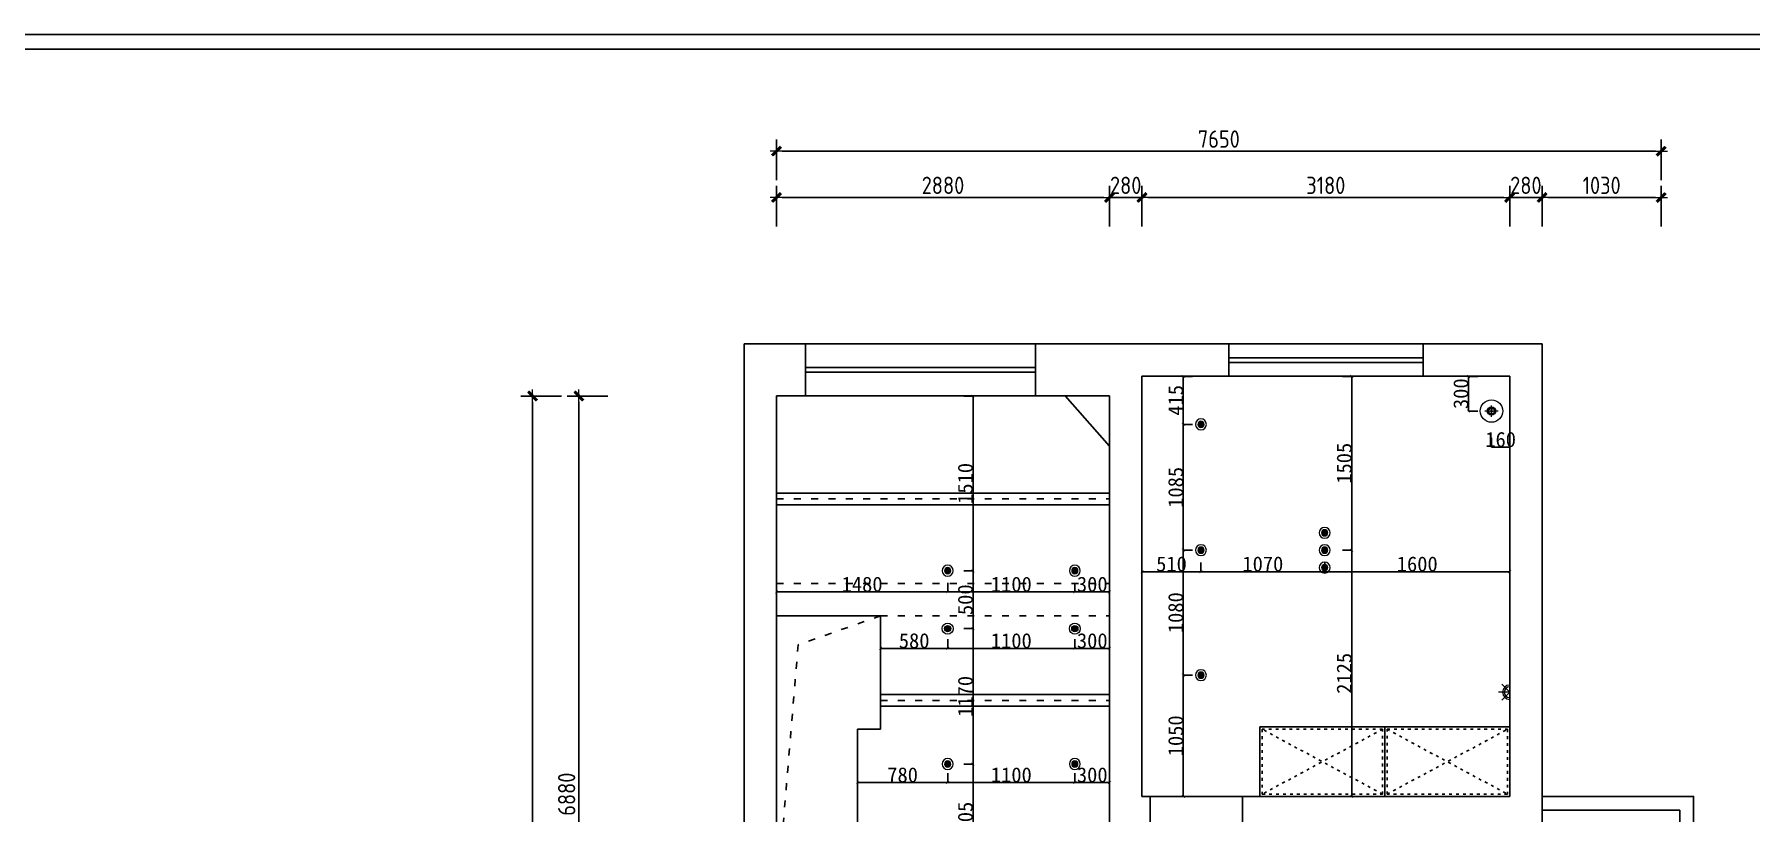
# Model space of a CAD drawing. Header units: millimetres. Extents: x -58733 to 427521, y -235734 to 553534.
# Drawn here: x 274368 to 289209, y -196321 to -189596 of the extents above; entities that cross this region are included whole.
import ezdxf

# ---------------------------------------------------------------- set-up
doc = ezdxf.new("R2010")
doc.units = ezdxf.units.MM
doc.linetypes.add('ACAD_ISO03W100', pattern=[30, 12, -18])
for name, color, linetype in [('00-墙体', 7, 'Continuous'), ('02-活动家具', 1, 'Continuous'), ('图框', 251, 'Continuous')]:
    doc.layers.add(name, color=color, linetype=linetype)
for name, color, linetype, lineweight in [('3.（平）顶-灯具', 1, 'Continuous', 5), ('墙体', 7, 'Continuous', 30), ('顶-灯具', 1, 'Continuous', 5)]:
    doc.layers.add(name, color=color, linetype=linetype, lineweight=lineweight)
doc.styles.add('-宋体', font='')
doc.styles.add('CCD_DIM', font='ARCHS.SHX')
doc.styles.get('-宋体').set_extended_font_data('SimSun')
doc.dimstyles.new('布丁丁', dxfattribs={"dimtxt": 130, "dimasz": 25, "dimexe": 1, "dimexo": 1, "dimgap": 0.5, "dimtad": 1, "dimdec": 0, "dimrnd": 5, "dimdsep": 46, "dimtxsty": '-宋体', "dimblk": 'ARCHTICK', "dimcen": 0.5, "dimdle": 1, "dimclrd": 251, "dimclre": 252, "dimclrt": 50, "dimadec": 0, "dimazin": 0, "dimtfac": 1, "dimtdec": 0, "dimtix": 1, "dimtmove": 2, "dimatfit": 3, "dimldrblk": 'DOT', "dimfxl": 80, "dimfxlon": 1, "dimlwd": -1, "dimlwe": -1, "dimarcsym": 0})
doc.dimstyles.new('海龍1：50', dxfattribs={"dimscale": 50, "dimtxt": 3, "dimasz": 1, "dimexe": 2, "dimexo": 2, "dimgap": 0.6, "dimtad": 1, "dimdec": 0, "dimrnd": 5, "dimdsep": 46, "dimtxsty": 'CCD_DIM', "dimblk": 'WS-cj', "dimcen": 1, "dimclrd": 242, "dimclre": 242, "dimclrt": 2, "dimadec": 0, "dimazin": 2, "dimtfac": 1, "dimtdec": 0, "dimtix": 1, "dimtmove": 2, "dimatfit": 3, "dimldrblk": 'CCD_Leader_Arrow', "dimfxl": 5, "dimfxlon": 1, "dimtolj": 1, "dimarcsym": 0})

# ---------------------------------------------------------------- blocks, each defined once
blk = doc.blocks.new('图框1比60')
at = {"layer": '图框', "color": 121}
blk.add_line((186038, 61389), (161670, 61389), dxfattribs=at)
at = {"layer": '图框', "color": 8}
blk.add_line((161809, 61249), (185898, 61249), dxfattribs=at)
blk = doc.blocks.new('WS-cj')
blk.add_hatch(color=1).paths.add_polyline_path([(0.59, 0.82), (-0.82, -0.59), (-0.59, -0.82), (0.82, 0.59)])
at = {"color": 1, "linetype": 'ByBlock', "lineweight": 0}
for p, q in [((-1.1, 0), (0, 0)), ((0, 0), (1.1, 0))]:
    blk.add_line(p, q, dxfattribs=at)
at = {"color": 1}
blk.add_lwpolyline([(0.59, 0.82), (-0.82, -0.59), (-0.59, -0.82), (0.82, 0.59)], close=True, dxfattribs=at)
blk = doc.blocks.new('*D1075')
at = {"color": 242, "lineweight": -2}
for p, q in [((234773, -191256), (234773, -190906)), ((237653, -191256), (237653, -190906)), ((234823, -191006), (237603, -191006))]:
    blk.add_line(p, q, dxfattribs=at)
at = {"layer": 'Defpoints', "color": 0}
for p in [(237653, -191006), (234773, -191406), (237653, -191406)]:
    blk.add_point(p, dxfattribs=at)
at = {"color": 242, "lineweight": -2, "xscale": 50, "yscale": 50, "zscale": 50, "rotation": 180}
blk.add_blockref('WS-cj', (234773, -191006), dxfattribs=at)
at = {"color": 242, "lineweight": -2, "xscale": 50, "yscale": 50, "zscale": 50}
blk.add_blockref('WS-cj', (237653, -191006), dxfattribs=at)
at = {"color": 2, "insert": (236213, -190901), "char_height": 150, "attachment_point": 5, "style": 'CCD_DIM'}
blk.add_mtext('\\A1;2880', dxfattribs=at)
blk = doc.blocks.new('CCD_Leader_Arrow')
at = {"color": 1, "linetype": 'ByBlock'}
blk.add_line((0, 0), (-1, 0), dxfattribs=at)
for points in [[(-0.86, 0.67), (-0.6, 0.85), (-0.24, 0), (0, 0)], [(-0.86, -0.67), (-0.6, -0.85), (-0.24, 0), (0, 0)]]:
    blk.add_solid(points, dxfattribs=at)
blk = doc.blocks.new('*D1076')
at = {"color": 242, "lineweight": -2}
for p, q in [((237653, -191256), (237653, -190906)), ((237933, -191256), (237933, -190906)), ((237603, -191006), (237553, -191006)), ((237653, -191006), (237933, -191006)), ((237983, -191006), (238033, -191006))]:
    blk.add_line(p, q, dxfattribs=at)
at = {"layer": 'Defpoints', "color": 0}
for p in [(237933, -191006), (237653, -191406), (237933, -191406)]:
    blk.add_point(p, dxfattribs=at)
at = {"color": 242, "lineweight": -2, "xscale": 50, "yscale": 50, "zscale": 50}
blk.add_blockref('WS-cj', (237653, -191006), dxfattribs=at)
at = {"color": 242, "lineweight": -2, "xscale": 50, "yscale": 50, "zscale": 50, "rotation": 180}
blk.add_blockref('WS-cj', (237933, -191006), dxfattribs=at)
at = {"color": 2, "insert": (237793, -190901), "char_height": 150, "attachment_point": 5, "style": 'CCD_DIM'}
blk.add_mtext('\\A1;280', dxfattribs=at)
blk = doc.blocks.new('*D1077')
at = {"color": 242, "lineweight": -2}
for p, q in [((237933, -191256), (237933, -190906)), ((241113, -191256), (241113, -190906)), ((237983, -191006), (241063, -191006))]:
    blk.add_line(p, q, dxfattribs=at)
at = {"layer": 'Defpoints', "color": 0}
for p in [(241113, -191006), (237933, -191406), (241113, -191406)]:
    blk.add_point(p, dxfattribs=at)
at = {"color": 242, "lineweight": -2, "xscale": 50, "yscale": 50, "zscale": 50, "rotation": 180}
blk.add_blockref('WS-cj', (237933, -191006), dxfattribs=at)
at = {"color": 242, "lineweight": -2, "xscale": 50, "yscale": 50, "zscale": 50}
blk.add_blockref('WS-cj', (241113, -191006), dxfattribs=at)
at = {"color": 2, "insert": (239523, -190901), "char_height": 150, "attachment_point": 5, "style": 'CCD_DIM'}
blk.add_mtext('\\A1;3180', dxfattribs=at)
blk = doc.blocks.new('*D1078')
at = {"color": 242, "lineweight": -2}
for p, q in [((241113, -191256), (241113, -190906)), ((241393, -191256), (241393, -190906)), ((241063, -191006), (241013, -191006)), ((241113, -191006), (241393, -191006)), ((241443, -191006), (241493, -191006))]:
    blk.add_line(p, q, dxfattribs=at)
at = {"layer": 'Defpoints', "color": 0}
for p in [(241393, -191006), (241113, -191406), (241393, -191406)]:
    blk.add_point(p, dxfattribs=at)
at = {"color": 242, "lineweight": -2, "xscale": 50, "yscale": 50, "zscale": 50}
blk.add_blockref('WS-cj', (241113, -191006), dxfattribs=at)
at = {"color": 242, "lineweight": -2, "xscale": 50, "yscale": 50, "zscale": 50, "rotation": 180}
blk.add_blockref('WS-cj', (241393, -191006), dxfattribs=at)
at = {"color": 2, "insert": (241253, -190901), "char_height": 150, "attachment_point": 5, "style": 'CCD_DIM'}
blk.add_mtext('\\A1;280', dxfattribs=at)
blk = doc.blocks.new('*D1079')
at = {"color": 242, "lineweight": -2}
for p, q in [((241393, -191256), (241393, -190906)), ((242423, -191256), (242423, -190906)), ((241443, -191006), (242373, -191006))]:
    blk.add_line(p, q, dxfattribs=at)
at = {"layer": 'Defpoints', "color": 0}
for p in [(242423, -191006), (241393, -191406), (242423, -191406)]:
    blk.add_point(p, dxfattribs=at)
at = {"color": 242, "lineweight": -2, "xscale": 50, "yscale": 50, "zscale": 50, "rotation": 180}
blk.add_blockref('WS-cj', (241393, -191006), dxfattribs=at)
at = {"color": 242, "lineweight": -2, "xscale": 50, "yscale": 50, "zscale": 50}
blk.add_blockref('WS-cj', (242423, -191006), dxfattribs=at)
at = {"color": 2, "insert": (241908, -190901), "char_height": 150, "attachment_point": 5, "style": 'CCD_DIM'}
blk.add_mtext('\\A1;1030', dxfattribs=at)
blk = doc.blocks.new('*D1080')
at = {"color": 242, "lineweight": -2}
for p, q in [((234773, -190856), (234773, -190506)), ((242423, -190856), (242423, -190506)), ((234823, -190606), (242373, -190606))]:
    blk.add_line(p, q, dxfattribs=at)
at = {"layer": 'Defpoints', "color": 0}
for p in [(242423, -190606), (234773, -191406), (242423, -191406)]:
    blk.add_point(p, dxfattribs=at)
at = {"color": 242, "lineweight": -2, "xscale": 50, "yscale": 50, "zscale": 50, "rotation": 180}
blk.add_blockref('WS-cj', (234773, -190606), dxfattribs=at)
at = {"color": 242, "lineweight": -2, "xscale": 50, "yscale": 50, "zscale": 50}
blk.add_blockref('WS-cj', (242423, -190606), dxfattribs=at)
at = {"color": 2, "insert": (238598, -190501), "char_height": 150, "attachment_point": 5, "style": 'CCD_DIM'}
blk.add_mtext('\\A1;7650', dxfattribs=at)
blk = doc.blocks.new('*D1089')
at = {"color": 242, "lineweight": -2}
for p, q in [((233314, -192721), (232964, -192721)), ((233064, -192771), (233064, -199551)), ((233314, -199601), (232964, -199601))]:
    blk.add_line(p, q, dxfattribs=at)
at = {"layer": 'Defpoints', "color": 0}
for p in [(233464, -192721), (233064, -199601), (233464, -199601)]:
    blk.add_point(p, dxfattribs=at)
at = {"color": 242, "lineweight": -2, "xscale": 50, "yscale": 50, "zscale": 50}
for p, rotation in [((233064, -192721), 90), ((233064, -199601), 270)]:
    blk.add_blockref('WS-cj', p, dxfattribs=dict(at, rotation=rotation))
at = {"color": 2, "insert": (232959, -196161), "char_height": 150, "attachment_point": 5, "rotation": 90, "style": 'CCD_DIM'}
blk.add_mtext('\\A1;6880', dxfattribs=at)
blk = doc.blocks.new('*D1092')
at = {"color": 242, "lineweight": -2}
for p, q in [((232914, -192721), (232564, -192721)), ((232664, -201791), (232664, -192771)), ((232914, -201841), (232564, -201841))]:
    blk.add_line(p, q, dxfattribs=at)
at = {"layer": 'Defpoints', "color": 0}
for p in [(232664, -192721), (233464, -192721), (233464, -201841)]:
    blk.add_point(p, dxfattribs=at)
at = {"color": 242, "lineweight": -2, "xscale": 50, "yscale": 50, "zscale": 50}
for p, rotation in [((232664, -192721), 90), ((232664, -201841), 270)]:
    blk.add_blockref('WS-cj', p, dxfattribs=dict(at, rotation=rotation))
at = {"color": 2, "insert": (232559, -197281), "char_height": 150, "attachment_point": 5, "rotation": 90, "style": 'CCD_DIM'}
blk.add_mtext('\\A1;9120', dxfattribs=at)
blk = doc.blocks.new('G$CD6A9BE6D')
at = {"layer": '3.（平）顶-灯具'}
h = blk.add_hatch(dxfattribs=at)
h.set_pattern_fill('ANSI31', color=251, scale=1.216033, style=0)
h.set_pattern_definition([(45, (-47617.527, 60887.1377), (-2.7300729, 2.7300729), [])])
edge = h.paths.add_edge_path()
edge.add_ellipse((47, 47), major_axis=(24.3, 0), ratio=1, start_angle=0, end_angle=360)
at = {"layer": '3.（平）顶-灯具', "color": 1}
for radius in [47.3, 27]:
    blk.add_circle((47, 47), radius, dxfattribs=at)
at = {"layer": '3.（平）顶-灯具', "color": 251}
blk.add_circle((47, 47), 24.3, dxfattribs=at)
blk = doc.blocks.new('bvfsdshg')
at = {"layer": '3.（平）顶-灯具', "color": 1}
for p, q in [((404693, 33682), (404693, 33423)), ((404693, 33552), (404787, 33646)), ((404693, 33552), (404787, 33458)), ((404693, 33552), (404826, 33552))]:
    blk.add_line(p, q, dxfattribs=at)
blk.add_arc((404693, 33552), 84.8, 270, 90, dxfattribs=at)
at = {"layer": '3.（平）顶-灯具', "color": 251}
blk.add_arc((404693, 33552), 64.8, 270, 90, dxfattribs=at)
blk = doc.blocks.new('_ArchTick')
at = {"color": 0, "linetype": 'ByBlock', "const_width": 0.15}
blk.add_lwpolyline([(-0.5, -0.5), (0.5, 0.5)], dxfattribs=at)
blk = doc.blocks.new('*D1120')
at = {"color": 252}
for p, q in [((281486, -195980), (281486, -196061)), ((282266, -195980), (282266, -196061))]:
    blk.add_line(p, q, dxfattribs=at)
at = {"color": 251}
blk.add_line((281485, -196060), (282267, -196060), dxfattribs=at)
at = {"layer": 'Defpoints', "color": 0}
for p in [(281486, -195885), (282266, -195901), (282266, -196060)]:
    blk.add_point(p, dxfattribs=at)
at = {"color": 251, "xscale": 25, "yscale": 25, "zscale": 25, "rotation": 180}
blk.add_blockref('_ArchTick', (281486, -196060), dxfattribs=at)
at = {"color": 251, "xscale": 25, "yscale": 25, "zscale": 25}
blk.add_blockref('_ArchTick', (282266, -196060), dxfattribs=at)
at = {"color": 50, "insert": (281876, -195995), "char_height": 130, "attachment_point": 5, "style": '-宋体'}
blk.add_mtext('780', dxfattribs=at)
blk = doc.blocks.new('_Dot')
at = {"color": 0, "linetype": 'ByBlock', "lineweight": -2}
blk.add_line((-0.5, 0), (-1, 0), dxfattribs=at)
at = {"color": 0, "linetype": 'ByBlock', "const_width": 0.5}
blk.add_lwpolyline([(-0.25, 0, 1), (0.25, 0, 1)], format="xyb", close=True, dxfattribs=at)
blk = doc.blocks.new('*D1121')
at = {"color": 252}
for p, q in [((282266, -195980), (282266, -196061)), ((283366, -195980), (283366, -196061))]:
    blk.add_line(p, q, dxfattribs=at)
at = {"color": 251}
blk.add_line((282265, -196060), (283367, -196060), dxfattribs=at)
at = {"layer": 'Defpoints', "color": 0}
for p in [(282266, -195901), (283366, -195901), (283366, -196060)]:
    blk.add_point(p, dxfattribs=at)
at = {"color": 251, "xscale": 25, "yscale": 25, "zscale": 25, "rotation": 180}
blk.add_blockref('_ArchTick', (282266, -196060), dxfattribs=at)
at = {"color": 251, "xscale": 25, "yscale": 25, "zscale": 25}
blk.add_blockref('_ArchTick', (283366, -196060), dxfattribs=at)
at = {"color": 50, "insert": (282816, -195995), "char_height": 130, "attachment_point": 5, "style": '-宋体'}
blk.add_mtext('1100', dxfattribs=at)
blk = doc.blocks.new('*D1122')
at = {"color": 252}
for p, q in [((283366, -195980), (283366, -196061)), ((283666, -195980), (283666, -196061))]:
    blk.add_line(p, q, dxfattribs=at)
at = {"color": 251}
blk.add_line((283365, -196060), (283667, -196060), dxfattribs=at)
at = {"layer": 'Defpoints', "color": 0}
for p in [(283666, -195865), (283366, -195901), (283666, -196060)]:
    blk.add_point(p, dxfattribs=at)
at = {"color": 251, "xscale": 25, "yscale": 25, "zscale": 25, "rotation": 180}
blk.add_blockref('_ArchTick', (283366, -196060), dxfattribs=at)
at = {"color": 251, "xscale": 25, "yscale": 25, "zscale": 25}
blk.add_blockref('_ArchTick', (283666, -196060), dxfattribs=at)
at = {"color": 50, "insert": (283516, -195995), "char_height": 130, "attachment_point": 5, "style": '-宋体'}
blk.add_mtext('300', dxfattribs=at)
blk = doc.blocks.new('*D1123')
at = {"color": 252}
for p, q in [((281686, -194821), (281686, -194902)), ((282266, -194821), (282266, -194902))]:
    blk.add_line(p, q, dxfattribs=at)
at = {"color": 251}
blk.add_line((281685, -194901), (282267, -194901), dxfattribs=at)
at = {"layer": 'Defpoints', "color": 0}
for p in [(281686, -194794), (282266, -194731), (282266, -194901)]:
    blk.add_point(p, dxfattribs=at)
at = {"color": 251, "xscale": 25, "yscale": 25, "zscale": 25, "rotation": 180}
blk.add_blockref('_ArchTick', (281686, -194901), dxfattribs=at)
at = {"color": 251, "xscale": 25, "yscale": 25, "zscale": 25}
blk.add_blockref('_ArchTick', (282266, -194901), dxfattribs=at)
at = {"color": 50, "insert": (281976, -194836), "char_height": 130, "attachment_point": 5, "style": '-宋体'}
blk.add_mtext('580', dxfattribs=at)
blk = doc.blocks.new('*D1124')
at = {"color": 252}
for p, q in [((282266, -194821), (282266, -194902)), ((283366, -194821), (283366, -194902))]:
    blk.add_line(p, q, dxfattribs=at)
at = {"color": 251}
blk.add_line((282265, -194901), (283367, -194901), dxfattribs=at)
at = {"layer": 'Defpoints', "color": 0}
for p in [(282266, -194731), (283366, -194731), (283366, -194901)]:
    blk.add_point(p, dxfattribs=at)
at = {"color": 251, "xscale": 25, "yscale": 25, "zscale": 25, "rotation": 180}
blk.add_blockref('_ArchTick', (282266, -194901), dxfattribs=at)
at = {"color": 251, "xscale": 25, "yscale": 25, "zscale": 25}
blk.add_blockref('_ArchTick', (283366, -194901), dxfattribs=at)
at = {"color": 50, "insert": (282816, -194836), "char_height": 130, "attachment_point": 5, "style": '-宋体'}
blk.add_mtext('1100', dxfattribs=at)
blk = doc.blocks.new('*D1125')
at = {"color": 252}
for p, q in [((283366, -194821), (283366, -194902)), ((283666, -194821), (283666, -194902))]:
    blk.add_line(p, q, dxfattribs=at)
at = {"color": 251}
blk.add_line((283365, -194901), (283667, -194901), dxfattribs=at)
at = {"layer": 'Defpoints', "color": 0}
for p in [(283366, -194731), (283666, -194718), (283666, -194901)]:
    blk.add_point(p, dxfattribs=at)
at = {"color": 251, "xscale": 25, "yscale": 25, "zscale": 25, "rotation": 180}
blk.add_blockref('_ArchTick', (283366, -194901), dxfattribs=at)
at = {"color": 251, "xscale": 25, "yscale": 25, "zscale": 25}
blk.add_blockref('_ArchTick', (283666, -194901), dxfattribs=at)
at = {"color": 50, "insert": (283516, -194836), "char_height": 130, "attachment_point": 5, "style": '-宋体'}
blk.add_mtext('300', dxfattribs=at)
blk = doc.blocks.new('*D1126')
at = {"color": 252}
for p, q in [((280786, -194334), (280786, -194415)), ((282266, -194334), (282266, -194415))]:
    blk.add_line(p, q, dxfattribs=at)
at = {"color": 251}
blk.add_line((280785, -194414), (282267, -194414), dxfattribs=at)
at = {"layer": 'Defpoints', "color": 0}
for p in [(280786, -194232), (282266, -194231), (282266, -194414)]:
    blk.add_point(p, dxfattribs=at)
at = {"color": 251, "xscale": 25, "yscale": 25, "zscale": 25, "rotation": 180}
blk.add_blockref('_ArchTick', (280786, -194414), dxfattribs=at)
at = {"color": 251, "xscale": 25, "yscale": 25, "zscale": 25}
blk.add_blockref('_ArchTick', (282266, -194414), dxfattribs=at)
at = {"color": 50, "insert": (281526, -194348), "char_height": 130, "attachment_point": 5, "style": '-宋体'}
blk.add_mtext('1480', dxfattribs=at)
blk = doc.blocks.new('*D1127')
at = {"color": 252}
for p, q in [((282266, -194334), (282266, -194415)), ((283366, -194334), (283366, -194415))]:
    blk.add_line(p, q, dxfattribs=at)
at = {"color": 251}
blk.add_line((282265, -194414), (283367, -194414), dxfattribs=at)
at = {"layer": 'Defpoints', "color": 0}
for p in [(282266, -194231), (283366, -194231), (283366, -194414)]:
    blk.add_point(p, dxfattribs=at)
at = {"color": 251, "xscale": 25, "yscale": 25, "zscale": 25, "rotation": 180}
blk.add_blockref('_ArchTick', (282266, -194414), dxfattribs=at)
at = {"color": 251, "xscale": 25, "yscale": 25, "zscale": 25}
blk.add_blockref('_ArchTick', (283366, -194414), dxfattribs=at)
at = {"color": 50, "insert": (282816, -194348), "char_height": 130, "attachment_point": 5, "style": '-宋体'}
blk.add_mtext('1100', dxfattribs=at)
blk = doc.blocks.new('*D1128')
at = {"color": 252}
for p, q in [((283366, -194334), (283366, -194415)), ((283666, -194334), (283666, -194415))]:
    blk.add_line(p, q, dxfattribs=at)
at = {"color": 251}
blk.add_line((283365, -194414), (283667, -194414), dxfattribs=at)
at = {"layer": 'Defpoints', "color": 0}
for p in [(283366, -194231), (283666, -194231), (283666, -194414)]:
    blk.add_point(p, dxfattribs=at)
at = {"color": 251, "xscale": 25, "yscale": 25, "zscale": 25, "rotation": 180}
blk.add_blockref('_ArchTick', (283366, -194414), dxfattribs=at)
at = {"color": 251, "xscale": 25, "yscale": 25, "zscale": 25}
blk.add_blockref('_ArchTick', (283666, -194414), dxfattribs=at)
at = {"color": 50, "insert": (283516, -194348), "char_height": 130, "attachment_point": 5, "style": '-宋体'}
blk.add_mtext('300', dxfattribs=at)
blk = doc.blocks.new('*D1129')
at = {"color": 252}
for p, q in [((282405, -192721), (282486, -192721)), ((282405, -194231), (282486, -194231))]:
    blk.add_line(p, q, dxfattribs=at)
at = {"color": 251}
blk.add_line((282485, -192720), (282485, -194232), dxfattribs=at)
at = {"layer": 'Defpoints', "color": 0}
for p in [(282287, -192721), (282266, -194231), (282485, -194231)]:
    blk.add_point(p, dxfattribs=at)
at = {"color": 251, "xscale": 25, "yscale": 25, "zscale": 25}
for p, rotation in [((282485, -192721), 90), ((282485, -194231), 270)]:
    blk.add_blockref('_ArchTick', p, dxfattribs=dict(at, rotation=rotation))
at = {"color": 50, "insert": (282419, -193476), "char_height": 130, "attachment_point": 5, "rotation": 90, "style": '-宋体'}
blk.add_mtext('1510', dxfattribs=at)
blk = doc.blocks.new('*D1130')
at = {"color": 252}
for p, q in [((282405, -194231), (282486, -194231)), ((282405, -194731), (282486, -194731))]:
    blk.add_line(p, q, dxfattribs=at)
at = {"color": 251}
blk.add_line((282485, -194230), (282485, -194732), dxfattribs=at)
at = {"layer": 'Defpoints', "color": 0}
for p in [(282266, -194231), (282266, -194731), (282485, -194731)]:
    blk.add_point(p, dxfattribs=at)
at = {"color": 251, "xscale": 25, "yscale": 25, "zscale": 25}
for p, rotation in [((282485, -194231), 90), ((282485, -194731), 270)]:
    blk.add_blockref('_ArchTick', p, dxfattribs=dict(at, rotation=rotation))
at = {"color": 50, "insert": (282419, -194481), "char_height": 130, "attachment_point": 5, "rotation": 90, "style": '-宋体'}
blk.add_mtext('500', dxfattribs=at)
blk = doc.blocks.new('*D1131')
at = {"color": 252}
for p, q in [((282405, -194731), (282486, -194731)), ((282405, -195901), (282486, -195901))]:
    blk.add_line(p, q, dxfattribs=at)
at = {"color": 251}
blk.add_line((282485, -194730), (282485, -195902), dxfattribs=at)
at = {"layer": 'Defpoints', "color": 0}
for p in [(282266, -194731), (282266, -195901), (282485, -195901)]:
    blk.add_point(p, dxfattribs=at)
at = {"color": 251, "xscale": 25, "yscale": 25, "zscale": 25}
for p, rotation in [((282485, -194731), 90), ((282485, -195901), 270)]:
    blk.add_blockref('_ArchTick', p, dxfattribs=dict(at, rotation=rotation))
at = {"color": 50, "insert": (282419, -195316), "char_height": 130, "attachment_point": 5, "rotation": 90, "style": '-宋体'}
blk.add_mtext('1170', dxfattribs=at)
blk = doc.blocks.new('*D1132')
at = {"color": 252}
for p, q in [((282405, -195901), (282486, -195901)), ((282405, -196906), (282486, -196906))]:
    blk.add_line(p, q, dxfattribs=at)
at = {"color": 251}
blk.add_line((282485, -195900), (282485, -196907), dxfattribs=at)
at = {"layer": 'Defpoints', "color": 0}
for p in [(282266, -195901), (282266, -196906), (282485, -196906)]:
    blk.add_point(p, dxfattribs=at)
at = {"color": 251, "xscale": 25, "yscale": 25, "zscale": 25}
for p, rotation in [((282485, -195901), 90), ((282485, -196906), 270)]:
    blk.add_blockref('_ArchTick', p, dxfattribs=dict(at, rotation=rotation))
at = {"color": 50, "insert": (282419, -196403), "char_height": 130, "attachment_point": 5, "rotation": 90, "style": '-宋体'}
blk.add_mtext('1005', dxfattribs=at)
blk = doc.blocks.new('*D1144')
at = {"color": 252}
for p, q in [((284383, -195133), (284302, -195133)), ((284383, -196181), (284302, -196181))]:
    blk.add_line(p, q, dxfattribs=at)
at = {"color": 251}
blk.add_line((284303, -196182), (284303, -195132), dxfattribs=at)
at = {"layer": 'Defpoints', "color": 0}
for p in [(284303, -195133), (284456, -195133), (284416, -196181)]:
    blk.add_point(p, dxfattribs=at)
at = {"color": 251, "xscale": 25, "yscale": 25, "zscale": 25}
for p, rotation in [((284303, -195133), 90), ((284303, -196181), 270)]:
    blk.add_blockref('_ArchTick', p, dxfattribs=dict(at, rotation=rotation))
at = {"color": 50, "insert": (284238, -195657), "char_height": 130, "attachment_point": 5, "rotation": 90, "style": '-宋体'}
blk.add_mtext('1050', dxfattribs=at)
blk = doc.blocks.new('*D1145')
at = {"color": 252}
for p, q in [((284383, -194053), (284302, -194053)), ((284383, -195133), (284302, -195133))]:
    blk.add_line(p, q, dxfattribs=at)
at = {"color": 251}
blk.add_line((284303, -195134), (284303, -194052), dxfattribs=at)
at = {"layer": 'Defpoints', "color": 0}
for p in [(284303, -194053), (284456, -194053), (284456, -195133)]:
    blk.add_point(p, dxfattribs=at)
at = {"color": 251, "xscale": 25, "yscale": 25, "zscale": 25}
for p, rotation in [((284303, -194053), 90), ((284303, -195133), 270)]:
    blk.add_blockref('_ArchTick', p, dxfattribs=dict(at, rotation=rotation))
at = {"color": 50, "insert": (284238, -194593), "char_height": 130, "attachment_point": 5, "rotation": 90, "style": '-宋体'}
blk.add_mtext('1080', dxfattribs=at)
blk = doc.blocks.new('*D1146')
at = {"color": 252}
for p, q in [((284383, -192966), (284302, -192966)), ((284383, -194053), (284302, -194053))]:
    blk.add_line(p, q, dxfattribs=at)
at = {"color": 251}
blk.add_line((284303, -194054), (284303, -192965), dxfattribs=at)
at = {"layer": 'Defpoints', "color": 0}
for p in [(284303, -192966), (284456, -192966), (284456, -194053)]:
    blk.add_point(p, dxfattribs=at)
at = {"color": 251, "xscale": 25, "yscale": 25, "zscale": 25}
for p, rotation in [((284303, -192966), 90), ((284303, -194053), 270)]:
    blk.add_blockref('_ArchTick', p, dxfattribs=dict(at, rotation=rotation))
at = {"color": 50, "insert": (284238, -193510), "char_height": 130, "attachment_point": 5, "rotation": 90, "style": '-宋体'}
blk.add_mtext('1085', dxfattribs=at)
blk = doc.blocks.new('*D1147')
at = {"color": 252}
for p, q in [((284383, -192551), (284302, -192551)), ((284383, -192966), (284302, -192966))]:
    blk.add_line(p, q, dxfattribs=at)
at = {"color": 251}
blk.add_line((284303, -192967), (284303, -192550), dxfattribs=at)
at = {"layer": 'Defpoints', "color": 0}
for p in [(284303, -192551), (284456, -192551), (284456, -192966)]:
    blk.add_point(p, dxfattribs=at)
at = {"color": 251, "xscale": 25, "yscale": 25, "zscale": 25}
for p, rotation in [((284303, -192551), 90), ((284303, -192966), 270)]:
    blk.add_blockref('_ArchTick', p, dxfattribs=dict(at, rotation=rotation))
at = {"color": 50, "insert": (284238, -192758), "char_height": 130, "attachment_point": 5, "rotation": 90, "style": '-宋体'}
blk.add_mtext('415', dxfattribs=at)
blk = doc.blocks.new('*D1148')
at = {"color": 251}
blk.add_line((283945, -194239), (284457, -194239), dxfattribs=at)
at = {"color": 252}
for p, q in [((283946, -194159), (283946, -194240)), ((284456, -194159), (284456, -194240))]:
    blk.add_line(p, q, dxfattribs=at)
at = {"layer": 'Defpoints', "color": 0}
for p in [(283946, -194084), (284456, -194053), (284456, -194239)]:
    blk.add_point(p, dxfattribs=at)
at = {"color": 251, "xscale": 25, "yscale": 25, "zscale": 25, "rotation": 180}
blk.add_blockref('_ArchTick', (283946, -194239), dxfattribs=at)
at = {"color": 251, "xscale": 25, "yscale": 25, "zscale": 25}
blk.add_blockref('_ArchTick', (284456, -194239), dxfattribs=at)
at = {"color": 50, "insert": (284201, -194173), "char_height": 130, "attachment_point": 5, "style": '-宋体'}
blk.add_mtext('510', dxfattribs=at)
blk = doc.blocks.new('*D1149')
at = {"color": 251}
blk.add_line((284455, -194239), (285527, -194239), dxfattribs=at)
at = {"color": 252}
for p, q in [((284456, -194159), (284456, -194240)), ((285526, -194159), (285526, -194240))]:
    blk.add_line(p, q, dxfattribs=at)
at = {"layer": 'Defpoints', "color": 0}
for p in [(284456, -194053), (285526, -194053), (285526, -194239)]:
    blk.add_point(p, dxfattribs=at)
at = {"color": 251, "xscale": 25, "yscale": 25, "zscale": 25, "rotation": 180}
blk.add_blockref('_ArchTick', (284456, -194239), dxfattribs=at)
at = {"color": 251, "xscale": 25, "yscale": 25, "zscale": 25}
blk.add_blockref('_ArchTick', (285526, -194239), dxfattribs=at)
at = {"color": 50, "insert": (284991, -194173), "char_height": 130, "attachment_point": 5, "style": '-宋体'}
blk.add_mtext('1070', dxfattribs=at)
blk = doc.blocks.new('*D1150')
at = {"color": 251}
blk.add_line((285525, -194239), (287127, -194239), dxfattribs=at)
at = {"color": 252}
for p, q in [((285526, -194159), (285526, -194240)), ((287126, -194159), (287126, -194240))]:
    blk.add_line(p, q, dxfattribs=at)
at = {"layer": 'Defpoints', "color": 0}
for p in [(285526, -194053), (287126, -193996), (287126, -194239)]:
    blk.add_point(p, dxfattribs=at)
at = {"color": 251, "xscale": 25, "yscale": 25, "zscale": 25, "rotation": 180}
blk.add_blockref('_ArchTick', (285526, -194239), dxfattribs=at)
at = {"color": 251, "xscale": 25, "yscale": 25, "zscale": 25}
blk.add_blockref('_ArchTick', (287126, -194239), dxfattribs=at)
at = {"color": 50, "insert": (286326, -194173), "char_height": 130, "attachment_point": 5, "style": '-宋体'}
blk.add_mtext('1600', dxfattribs=at)
blk = doc.blocks.new('*D1151')
at = {"color": 252}
for p, q in [((286968, -193083), (286968, -193164)), ((287126, -193083), (287126, -193164))]:
    blk.add_line(p, q, dxfattribs=at)
at = {"color": 251}
blk.add_line((286968, -193163), (287126, -193163), dxfattribs=at)
at = {"layer": 'Defpoints', "color": 0}
for p in [(286968, -192851), (287126, -192851), (287126, -193163)]:
    blk.add_point(p, dxfattribs=at)
at = {"color": 50, "insert": (287047, -193097), "char_height": 130, "attachment_point": 5, "style": '-宋体'}
blk.add_mtext('160', dxfattribs=at)
blk = doc.blocks.new('*D1152')
at = {"color": 252}
for p, q in [((286850, -192551), (286769, -192551)), ((286850, -192851), (286769, -192851))]:
    blk.add_line(p, q, dxfattribs=at)
at = {"color": 251}
blk.add_line((286770, -192852), (286770, -192550), dxfattribs=at)
at = {"layer": 'Defpoints', "color": 0}
for p in [(286770, -192551), (286968, -192551), (286968, -192851)]:
    blk.add_point(p, dxfattribs=at)
at = {"color": 251, "xscale": 25, "yscale": 25, "zscale": 25}
for p, rotation in [((286770, -192551), 90), ((286770, -192851), 270)]:
    blk.add_blockref('_ArchTick', p, dxfattribs=dict(at, rotation=rotation))
at = {"color": 50, "insert": (286704, -192701), "char_height": 130, "attachment_point": 5, "rotation": 90, "style": '-宋体'}
blk.add_mtext('300', dxfattribs=at)
blk = doc.blocks.new('*D1153')
at = {"color": 252}
for p, q in [((285680, -192551), (285761, -192551)), ((285680, -194053), (285761, -194053))]:
    blk.add_line(p, q, dxfattribs=at)
at = {"color": 251}
blk.add_line((285760, -192550), (285760, -194054), dxfattribs=at)
at = {"layer": 'Defpoints', "color": 0}
for p in [(285536, -192551), (285526, -194053), (285760, -194053)]:
    blk.add_point(p, dxfattribs=at)
at = {"color": 251, "xscale": 25, "yscale": 25, "zscale": 25}
for p, rotation in [((285760, -192551), 90), ((285760, -194053), 270)]:
    blk.add_blockref('_ArchTick', p, dxfattribs=dict(at, rotation=rotation))
at = {"color": 50, "insert": (285695, -193302), "char_height": 130, "attachment_point": 5, "rotation": 90, "style": '-宋体'}
blk.add_mtext('1505', dxfattribs=at)
blk = doc.blocks.new('*D1154')
at = {"color": 252}
for p, q in [((285680, -194053), (285761, -194053)), ((285680, -196181), (285761, -196181))]:
    blk.add_line(p, q, dxfattribs=at)
at = {"color": 251}
blk.add_line((285760, -194052), (285760, -196182), dxfattribs=at)
at = {"layer": 'Defpoints', "color": 0}
for p in [(285526, -194053), (285567, -196181), (285760, -196181)]:
    blk.add_point(p, dxfattribs=at)
at = {"color": 251, "xscale": 25, "yscale": 25, "zscale": 25}
for p, rotation in [((285760, -194053), 90), ((285760, -196181), 270)]:
    blk.add_blockref('_ArchTick', p, dxfattribs=dict(at, rotation=rotation))
at = {"color": 50, "insert": (285695, -195117), "char_height": 130, "attachment_point": 5, "rotation": 90, "style": '-宋体'}
blk.add_mtext('2125', dxfattribs=at)
blk = doc.blocks.new('天花图')
at = {"layer": '顶-灯具'}
h = blk.add_hatch(dxfattribs=at)
h.set_pattern_fill('ACAD_ISO07W100', color=251, scale=1.091461, style=0)
h.set_pattern_definition([(0, (121034.4825, -187842.7524), (0, 5.45730332), [0.54573033, -3.274382])])
edge = h.paths.add_edge_path()
edge.add_ellipse((240955.7, -192850.6), major_axis=(27.4, 0), ratio=1, start_angle=0, end_angle=360)
for p, q in [((234493.4, -200360.6), (234493.4, -192270.6)), ((234493.4, -192270.6), (235023.4, -192270.6)), ((235023.4, -192720.6), (235023.4, -192270.6)), ((237013.4, -192720.6), (237013.4, -192270.6)), ((237013.4, -192270.6), (238683.4, -192270.6)), ((238683.4, -192550.6), (238683.4, -192270.6)), ((240363.4, -192270.6), (241393.4, -192270.6)), ((240363.4, -192550.6), (240363.4, -192270.6)), ((241393.4, -196460.6), (241393.4, -192270.6)), ((237933.4, -192550.6), (238683.4, -192550.6)), ((237933.4, -196180.6), (237933.4, -192550.6)), ((240363.4, -192550.6), (241113.4, -192550.6)), ((241113.4, -196180.6), (241113.4, -192550.6)), ((234773.4, -200360.6), (234773.4, -192720.6)), ((234773.4, -192720.6), (235023.4, -192720.6)), ((237013.4, -192720.6), (237653.4, -192720.6)), ((237268.4, -192720.6), (237653.4, -193154.4)), ((237653.4, -192720.6), (237653.4, -196460.6)), ((238003.4, -196180.6), (237933.4, -196180.6)), ((238003.4, -196460.6), (238003.4, -196180.6)), ((238803.4, -196460.6), (238803.4, -196180.6)), ((238803.4, -196180.6), (241113.4, -196180.6))]:
    blk.add_line(p, q)
at = {"color": 12}
for p, q in [((235023.4, -192270.6), (237013.4, -192270.6)), ((238683.4, -192270.6), (240363.4, -192270.6)), ((238683.4, -192550.6), (240363.4, -192550.6)), ((235023.4, -192720.6), (237013.4, -192720.6))]:
    blk.add_line(p, q, dxfattribs=at)
blk.add_lwpolyline([(242703.4, -197460.6), (242703.4, -196180.6), (241393.4, -196180.6)], dxfattribs=at)
at = {"layer": '00-墙体', "color": 42}
for p, q in [((235023.4, -192475.6), (237013.4, -192475.6)), ((238683.4, -192390.6), (240363.4, -192390.6)), ((238683.4, -192430.6), (240363.4, -192430.6)), ((235023.4, -192515.6), (237013.4, -192515.6))]:
    blk.add_line(p, q, dxfattribs=at)
at = {"layer": '00-墙体', "color": 2, "linetype": 'ACAD_ISO03W100', "ltscale": 5}
for p, q in [((234773.4, -193610.6), (237653.4, -193610.6)), ((235673.4, -195350.6), (237653.4, -195350.6))]:
    blk.add_line(p, q, dxfattribs=at)
at = {"layer": '00-墙体', "color": 250, "linetype": 'ACAD_ISO03W100', "ltscale": 5}
for p, q in [((234773.4, -194340.6), (237653.4, -194340.6)), ((235673.4, -194620.6), (237653.4, -194620.6))]:
    blk.add_line(p, q, dxfattribs=at)
at = {"layer": '00-墙体', "color": 8, "linetype": 'ACAD_ISO03W100', "ltscale": 5}
blk.add_lwpolyline([(235673.4, -194620.6), (234961.2, -194869.5), (234773.4, -197100.6)], dxfattribs=at)
at = {"layer": '00-墙体', "color": 42}
blk.add_lwpolyline([(242583.4, -197460.6), (242583.4, -196300.6), (241393.4, -196300.6)], dxfattribs=at)
at = {"layer": '02-活动家具'}
for p, q in [((234773.4, -193560.6), (237653.4, -193560.6)), ((234773.4, -194620.6), (235673.4, -194620.6)), ((235673.4, -194620.6), (235673.4, -195600.6)), ((235673.4, -195400.6), (237653.4, -195400.6)), ((235473.4, -197100.6), (235473.4, -195600.6)), ((235673.4, -195600.6), (235473.4, -195600.6)), ((238803.4, -196180.6), (238003.4, -196180.6))]:
    blk.add_line(p, q, dxfattribs=at)
at = {"layer": '02-活动家具', "color": 251}
for p, q in [((234773.4, -193660.6), (237653.4, -193660.6)), ((235673.4, -195300.6), (237653.4, -195300.6))]:
    blk.add_line(p, q, dxfattribs=at)
at = {"layer": '02-活动家具', "color": 251, "linetype": 'ACAD_ISO03W100', "ltscale": 2}
for p, q in [((240013.4, -196160.6), (238973.4, -195600.6)), ((240013.4, -195600.6), (238973.4, -196160.6)), ((240053.4, -196160.6), (241093.4, -195600.6)), ((240053.4, -195600.6), (241093.4, -196160.6))]:
    blk.add_line(p, q, dxfattribs=at)
at = {"layer": '02-活动家具'}
for points in [[(238953.4, -195580.6), (238953.4, -196180.6), (240033.4, -196180.6), (240033.4, -195580.6)], [(241113.4, -195580.6), (241113.4, -196180.6), (240033.4, -196180.6), (240033.4, -195580.6)]]:
    blk.add_lwpolyline(points, close=True, dxfattribs=at)
at = {"layer": '02-活动家具', "color": 251, "linetype": 'ACAD_ISO03W100', "ltscale": 2}
for points in [[(238973.4, -195600.6), (238973.4, -196160.6), (240013.4, -196160.6), (240013.4, -195600.6)], [(241093.4, -195600.6), (241093.4, -196160.6), (240053.4, -196160.6), (240053.4, -195600.6)]]:
    blk.add_lwpolyline(points, close=True, dxfattribs=at)
at = {"layer": '顶-灯具', "color": 251}
for p, q in [((241014.3, -192850.6), (240897.1, -192850.6)), ((240955.7, -192899.4), (240955.7, -192801.7))]:
    blk.add_line(p, q, dxfattribs=at)
at = {"layer": '顶-灯具', "color": 1}
for radius in [97, 36.3]:
    blk.add_circle((240955.7, -192850.6), radius, dxfattribs=at)
at = {"layer": '顶-灯具', "color": 251}
blk.add_circle((240955.7, -192850.6), 27.4, dxfattribs=at)
at = {"color": 0, "xscale": -1, "rotation": 180}
for p in [(238396.1, -192918.8), (239466.1, -193856), (238396.1, -194006), (239466.1, -194006), (236206.1, -194183.3), (237306.1, -194183.3), (239466.1, -194156), (238396.1, -195085.6), (236206.1, -195853.3), (237306.1, -195853.3)]:
    blk.add_blockref('G$CD6A9BE6D', p, dxfattribs=at)
at = {"color": 0}
for p in [(236206.1, -194777.9), (237306.1, -194777.9)]:
    blk.add_blockref('G$CD6A9BE6D', p, dxfattribs=at)
at = {"layer": '顶-灯具', "color": 1, "xscale": 0.7324562564005865, "yscale": 0.7324562564005865, "zscale": 0.7324562553862717, "rotation": 180}
blk.add_blockref('bvfsdshg', (537533.4, -170704.9), dxfattribs=at)
for base, p1, p2, picture, middle in [((242423.4, -190605.6), (234773.4, -191405.6), (242423.4, -191405.6), '*D1080', (238598.4, -190500.6)), ((237653.4, -191005.6), (234773.4, -191405.6), (237653.4, -191405.6), '*D1075', (236213.4, -190900.6)), ((237933.4, -191005.6), (237653.4, -191405.6), (237933.4, -191405.6), '*D1076', (237793.4, -190900.6)), ((241113.4, -191005.6), (237933.4, -191405.6), (241113.4, -191405.6), '*D1077', (239523.4, -190900.6)), ((241393.4, -191005.6), (241113.4, -191405.6), (241393.4, -191405.6), '*D1078', (241253.4, -190900.6)), ((242423.4, -191005.6), (241393.4, -191405.6), (242423.4, -191405.6), '*D1079', (241908.4, -190900.6))]:
    dim = blk.add_linear_dim(base=base, p1=p1, p2=p2, dimstyle='海龍1：50')
    dim.commit()
    dim.dimension.update_dxf_attribs({"geometry": picture, "text_midpoint": middle})
for base, p1, p2, picture, middle in [((232664.3, -192720.6), (233464.3, -201840.6), (233464.3, -192720.6), '*D1092', (232559.3, -197280.6)), ((233064.3, -199600.6), (233464.3, -192720.6), (233464.3, -199600.6), '*D1089', (232959.3, -196160.6))]:
    dim = blk.add_linear_dim(base=base, p1=p1, p2=p2, angle=90, dimstyle='海龍1：50')
    dim.commit()
    dim.dimension.update_dxf_attribs({"geometry": picture, "text_midpoint": middle})

msp = doc.modelspace()

# ---------------------------------------------------------------- block references
msp.add_blockref('天花图', (46012.4, 0))
at = {"layer": '墙体', "color": 0, "xscale": 0.9120113186390109, "yscale": 0.9120113186390109, "zscale": 0.9120113186390109}
msp.add_blockref('图框1比60', (125871.1, -245583.6), dxfattribs=at)

# ---------------------------------------------------------------- dimensions: what is measured, and where the dimension line sits
at = {"color": 140}
for base, p1, p2, picture, middle in [((284303.2483, -192550.5912), (284455.8107, -192966.1401), (284455.8107, -192550.5912), '*D1147', (284237.7483, -192758.3657)), ((285760.1, -194053.3), (285535.8, -192550.6), (285525.8, -194053.3), '*D1153', (285694.6, -193301.9)), ((286769.8, -192550.6), (286968.1, -192850.6), (286968.1, -192550.6), '*D1152', (286704.3, -192700.6)), ((282484.7, -194230.6), (282286.6, -192720.6), (282265.8, -194230.6), '*D1129', (282419.2, -193475.6)), ((284303.2, -192966.1), (284455.8, -194053.3), (284455.8, -192966.1), '*D1146', (284237.7, -193509.7)), ((284303.2, -194053.3), (284455.8, -195132.9), (284455.8, -194053.3), '*D1145', (284237.7, -194593.1)), ((285760.1, -196180.6), (285525.8, -194053.3), (285567.1, -196180.6), '*D1154', (285694.6, -195116.9)), ((282484.7, -194730.6), (282265.8, -194230.6), (282265.8, -194730.6), '*D1130', (282419.2, -194480.6)), ((282484.7, -195900.6), (282265.8, -194730.6), (282265.8, -195900.6), '*D1131', (282419.2, -195315.6)), ((284303.2, -195132.9), (284415.8, -196180.6), (284455.8, -195132.9), '*D1144', (284237.7, -195656.8)), ((282484.7, -196905.6), (282265.8, -195900.6), (282265.8, -196905.6), '*D1132', (282419.2, -196403.1))]:
    dim = msp.add_linear_dim(base=base, p1=p1, p2=p2, angle=90, dimstyle='布丁丁', dxfattribs=at)
    dim.commit()
    dim.dimension.update_dxf_attribs({"geometry": picture, "text_midpoint": middle})
for base, p1, p2, picture, middle in [((287125.8, -193162.7), (286968.1, -192850.6), (287125.8, -192850.6), '*D1151', (287047, -193097.2)), ((284455.8, -194238.5), (283945.8, -194083.5), (284455.8, -194053.3), '*D1148', (284200.8, -194173)), ((285525.8, -194238.5), (284455.8, -194053.3), (285525.8, -194053.3), '*D1149', (284990.8, -194173)), ((287125.8, -194238.5), (285525.8, -194053.3), (287125.8, -193996.5), '*D1150', (286325.8, -194173)), ((282265.8, -194413.9), (280785.8, -194232.3), (282265.8, -194230.6), '*D1126', (281525.8, -194348.4)), ((283365.8, -194413.9), (282265.8, -194230.6), (283365.8, -194230.6), '*D1127', (282815.8, -194348.4)), ((283665.8, -194413.9), (283365.8, -194230.6), (283665.8, -194230.6), '*D1128', (283515.8, -194348.4)), ((282265.8, -194901.5), (281685.8, -194793.8), (282265.8, -194730.6), '*D1123', (281975.8, -194836)), ((283365.8, -194901.5), (282265.8, -194730.6), (283365.8, -194730.6), '*D1124', (282815.8, -194836)), ((283665.8, -194901.5), (283365.8, -194730.6), (283665.8, -194718.1), '*D1125', (283515.8, -194836)), ((282265.8, -196060.3), (281485.8, -195885), (282265.8, -195900.6), '*D1120', (281875.8, -195994.8)), ((283665.8, -196060.3), (283365.8, -195900.6), (283665.8, -195864.8), '*D1122', (283515.8, -195994.8)), ((283365.8, -196060.3), (282265.8, -195900.6), (283365.8, -195900.6), '*D1121', (282815.8, -195994.8))]:
    dim = msp.add_linear_dim(base=base, p1=p1, p2=p2, dimstyle='布丁丁', dxfattribs=at)
    dim.commit()
    dim.dimension.update_dxf_attribs({"geometry": picture, "text_midpoint": middle})

doc.saveas('drawing.dxf')
